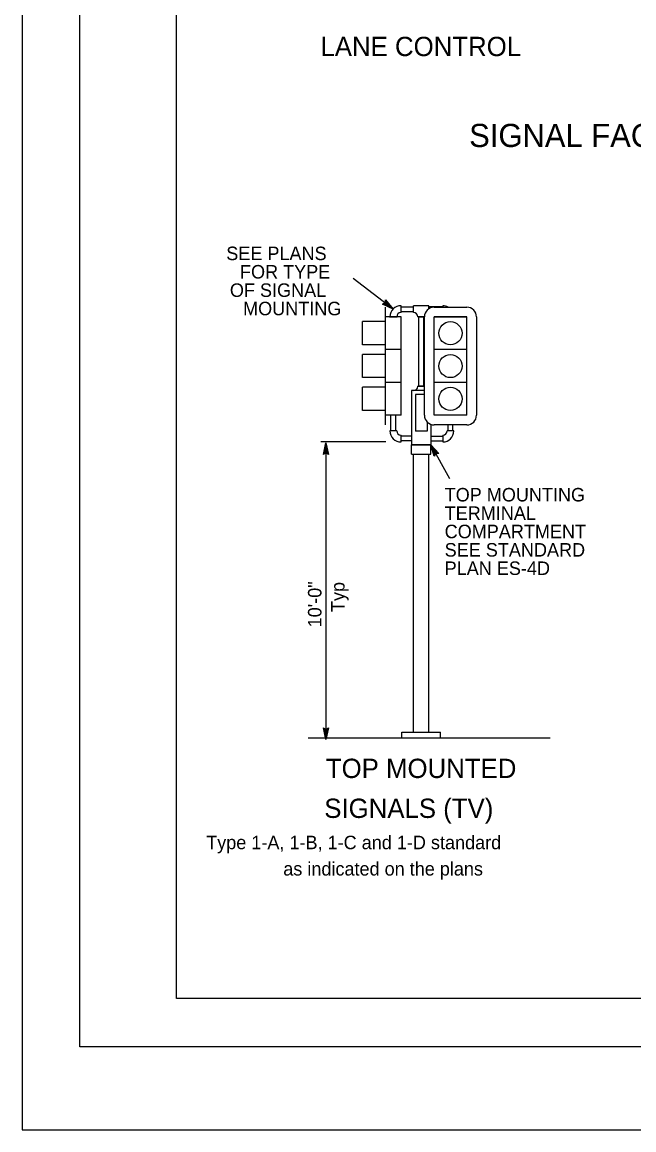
# Model space of a CAD drawing. Extents: x -808 to -412, y 441 to 560.
# Drawn here: x -587.7 to -556, y 441.3 to 498.7 of the extents above; entities that cross this region are included whole.
import ezdxf

# ---------------------------------------------------------------- set-up
doc = ezdxf.new("R2010")
doc.units = 0
for name, color, linetype in [('border_PLOTTING-ELEMENTS', 7, 'Continuous'), ('border_rw_22x34_Cut_Lines', 7, 'Continuous'), ('border_SHEET', 7, 'Continuous'), ('es_DETAIL', 7, 'Continuous'), ('es_DETAIL-anno', 7, 'Continuous')]:
    doc.layers.add(name, color=color, linetype=linetype)

msp = doc.modelspace()

# ---------------------------------------------------------------- linework, layer by layer
at = {"layer": 'border_PLOTTING-ELEMENTS'}
for points in [[(-587.719, 441.302), (-411.719, 441.302), (-411.719, 559.902), (-587.719, 559.902)], [(-584.719, 555.602), (-414.719, 555.602), (-414.719, 445.602), (-584.719, 445.602)]]:
    msp.add_lwpolyline(points, close=True, dxfattribs=at)
at = {"layer": 'border_rw_22x34_Cut_Lines'}
msp.add_lwpolyline([(-584.719, 555.602), (-414.719, 555.602), (-414.719, 445.602), (-584.719, 445.602)], close=True, dxfattribs=at)
at = {"layer": 'border_SHEET'}
for p, q in [((-579.719, 448.101), (-579.719, 553.101)), ((-417.219, 448.101), (-579.719, 448.101))]:
    msp.add_line(p, q, dxfattribs=at)
at = {"layer": 'es_DETAIL'}
for p, q in [((-568.874, 481.735), (-568.874, 483.935)), ((-568.074, 483.66), (-568.074, 484.01)), ((-568.074, 483.96), (-567.425, 483.96)), ((-567.425, 483.66), (-567.425, 484.01)), ((-566.625, 484.01), (-567.425, 484.01)), ((-566.625, 483.858), (-566.625, 484.01)), ((-565.909, 483.96), (-566.625, 483.96)), ((-566.359, 483.935), (-564.659, 483.935)), ((-565.909, 484.01), (-565.909, 483.935)), ((-568.074, 483.435), (-568.874, 483.435)), ((-568.674, 483.435), (-568.274, 483.435)), ((-568.649, 483.435), (-568.299, 483.435)), ((-568.074, 483.71), (-567.425, 483.71)), ((-568.074, 481.735), (-568.074, 483.435)), ((-566.85, 483.435), (-567.2, 483.435)), ((-567.2, 483.435), (-566.85, 483.435)), ((-567.15, 479.834), (-567.15, 483.435)), ((-566.9, 483.435), (-566.9, 479.834)), ((-566.859, 478.335), (-566.859, 483.435)), ((-564.659, 483.435), (-566.359, 483.435)), ((-566.359, 481.735), (-566.359, 483.435)), ((-566.359, 483.435), (-564.659, 483.435)), ((-565.309, 483.435), (-565.709, 483.435)), ((-565.684, 483.435), (-565.334, 483.435)), ((-564.659, 481.735), (-564.659, 483.435)), ((-564.159, 483.435), (-564.159, 478.335)), ((-568.874, 483.185), (-570.074, 483.185)), ((-570.074, 481.985), (-570.074, 483.185)), ((-568.874, 481.985), (-570.074, 481.985)), ((-568.074, 481.735), (-568.874, 481.735)), ((-568.874, 480.035), (-568.874, 481.735)), ((-568.074, 481.735), (-568.874, 481.735)), ((-568.074, 480.035), (-568.074, 481.735)), ((-564.659, 481.735), (-566.359, 481.735)), ((-566.359, 480.035), (-566.359, 481.735)), ((-564.659, 481.735), (-566.359, 481.735)), ((-564.659, 480.035), (-564.659, 481.735)), ((-568.874, 481.485), (-570.074, 481.485)), ((-570.074, 480.285), (-570.074, 481.485)), ((-568.874, 480.285), (-570.074, 480.285)), ((-568.074, 480.035), (-568.874, 480.035)), ((-568.874, 477.835), (-568.874, 480.035)), ((-568.074, 480.035), (-568.874, 480.035)), ((-568.074, 478.335), (-568.074, 480.035)), ((-564.659, 480.035), (-566.359, 480.035)), ((-566.359, 478.335), (-566.359, 480.035)), ((-564.659, 480.035), (-566.359, 480.035)), ((-564.659, 478.335), (-564.659, 480.035)), ((-568.874, 479.785), (-570.074, 479.785)), ((-570.074, 478.585), (-570.074, 479.785)), ((-567.525, 479.61), (-567.525, 476.81)), ((-566.859, 479.61), (-567.525, 479.61)), ((-567.325, 479.41), (-567.325, 477.51)), ((-566.859, 479.41), (-567.325, 479.41)), ((-566.85, 479.834), (-567.2, 479.834)), ((-567.2, 479.834), (-566.85, 479.834)), ((-568.874, 478.585), (-570.074, 478.585)), ((-568.074, 478.335), (-568.874, 478.335)), ((-568.599, 477.527), (-568.599, 478.335)), ((-568.349, 477.527), (-568.349, 478.335)), ((-564.659, 478.335), (-566.359, 478.335)), ((-566.725, 477.995), (-566.725, 477.51)), ((-566.525, 477.863), (-566.525, 476.81)), ((-564.659, 477.835), (-566.359, 477.835)), ((-565.634, 477.527), (-565.634, 477.835)), ((-565.384, 477.527), (-565.384, 477.835)), ((-568.299, 477.527), (-568.649, 477.527)), ((-568.074, 476.952), (-568.074, 477.302)), ((-567.525, 477.252), (-568.074, 477.252)), ((-566.725, 477.51), (-567.325, 477.51)), ((-566.525, 477.252), (-565.909, 477.252)), ((-565.909, 477.302), (-565.909, 476.952)), ((-565.334, 477.527), (-565.684, 477.527)), ((-567.525, 477.002), (-568.074, 477.002)), ((-567.525, 476.31), (-567.525, 476.81)), ((-567.525, 476.81), (-566.525, 476.81)), ((-566.525, 476.81), (-567.525, 476.81)), ((-566.525, 477.002), (-565.909, 477.002)), ((-566.525, 476.31), (-566.525, 476.81)), ((-567.525, 476.31), (-566.525, 476.31)), ((-567.425, 461.91), (-567.425, 476.31)), ((-566.625, 461.91), (-566.625, 476.31)), ((-572.881, 461.61), (-560.343, 461.61)), ((-568.025, 461.61), (-568.025, 461.91)), ((-568.025, 461.91), (-566.025, 461.91)), ((-566.025, 461.61), (-566.025, 461.91))]:
    msp.add_line(p, q, dxfattribs=at)
for centre in [(-565.509, 482.585), (-565.509, 480.885), (-565.509, 479.185)]:
    msp.add_circle(centre, 0.6, dxfattribs=at)
for centre, radius, start, end in [((-568.074, 483.435), 0.575, 90, 180), ((-566.359, 483.435), 0.5, 90, 180), ((-565.909, 483.435), 0.575, 60.41143, 90), ((-564.659, 483.435), 0.5, 0, 90), ((-568.074, 483.435), 0.225, 90, 180), ((-567.425, 483.435), 0.225, 0, 90), ((-567.425, 479.834), 0.225, 270, 0), ((-566.359, 478.335), 0.5, 180, 270), ((-564.659, 478.335), 0.5, 270, 0), ((-568.074, 477.527), 0.575, 180, 270), ((-568.074, 477.527), 0.225, 180, 270), ((-565.909, 477.527), 0.225, 270, 0), ((-565.909, 477.527), 0.575, 270, 0)]:
    msp.add_arc(centre, radius, start, end, dxfattribs=at)
at = {"layer": 'es_DETAIL-anno'}
for p, q in [((-568.481, 483.841), (-570.548, 485.427)), ((-569.039, 484.098), (-568.895, 484.156)), ((-568.481, 483.841), (-569.039, 484.098)), ((-569.039, 484.098), (-569.039, 484.098)), ((-568.592, 483.925), (-568.999, 484.113)), ((-568.701, 484.008), (-568.964, 484.13)), ((-568.811, 484.092), (-568.923, 484.144)), ((-568.895, 484.156), (-568.878, 484.311)), ((-568.892, 484.188), (-568.811, 484.092)), ((-568.885, 484.227), (-568.701, 484.008)), ((-568.882, 484.269), (-568.591, 483.925)), ((-568.878, 484.311), (-568.878, 484.311)), ((-568.878, 484.311), (-568.481, 483.841)), ((-568.481, 483.841), (-568.481, 483.841)), ((-568.856, 476.952), (-572.236, 476.952)), ((-572.101, 476.302), (-571.967, 476.902)), ((-572.066, 476.323), (-571.967, 476.764)), ((-572.03, 476.347), (-571.968, 476.625)), ((-571.995, 476.364), (-571.968, 476.487)), ((-571.968, 476.625), (-571.905, 476.343)), ((-571.968, 476.487), (-571.941, 476.366)), ((-571.967, 476.902), (-571.967, 461.534)), ((-571.967, 476.902), (-571.967, 476.902)), ((-571.967, 476.902), (-571.834, 476.302)), ((-571.967, 476.762), (-571.87, 476.325)), ((-566.525, 476.81), (-565.558, 475.055)), ((-566.353, 476.219), (-566.525, 476.81)), ((-566.525, 476.81), (-566.525, 476.81)), ((-566.525, 476.81), (-566.119, 476.348)), ((-566.332, 476.256), (-566.459, 476.689)), ((-566.458, 476.688), (-566.162, 476.352)), ((-566.312, 476.293), (-566.392, 476.568)), ((-566.392, 476.568), (-566.201, 476.35)), ((-571.967, 476.382), (-572.101, 476.302)), ((-572.101, 476.302), (-572.101, 476.302)), ((-571.834, 476.302), (-571.967, 476.382)), ((-571.834, 476.302), (-571.834, 476.302)), ((-566.274, 476.354), (-566.353, 476.219)), ((-566.353, 476.219), (-566.353, 476.219)), ((-566.29, 476.326), (-566.326, 476.447)), ((-566.326, 476.447), (-566.244, 476.354)), ((-566.119, 476.348), (-566.274, 476.354)), ((-566.119, 476.348), (-566.119, 476.348)), ((-571.967, 461.534), (-572.1, 462.134)), ((-572.1, 462.134), (-572.1, 462.134)), ((-572.1, 462.134), (-571.967, 462.054)), ((-571.967, 462.054), (-571.833, 462.134)), ((-571.833, 462.134), (-571.967, 461.534)), ((-571.869, 462.112), (-571.967, 461.672)), ((-571.833, 462.134), (-571.833, 462.134)), ((-571.968, 461.673), (-572.065, 462.11)), ((-571.967, 461.81), (-572.03, 462.092)), ((-571.967, 461.948), (-571.994, 462.069)), ((-571.905, 462.089), (-571.967, 461.81)), ((-571.94, 462.071), (-571.967, 461.948)), ((-571.967, 461.534), (-571.967, 461.534))]:
    msp.add_line(p, q, dxfattribs=at)

# ---------------------------------------------------------------- texts
for s, height, p in [('LANE CONTROL', 1, (-572.251, 496.947)), ('SIGNAL FACES', 1.2, (-564.54, 492.236)), ('SEE PLANS', 0.7, (-577.134, 486.373)), ('FOR TYPE', 0.7, (-576.423, 485.421)), ('OF SIGNAL', 0.7, (-576.947, 484.468)), ('MOUNTING', 0.7, (-576.263, 483.516)), ('TOP MOUNTING', 0.7, (-565.811, 473.867)), ('TERMINAL', 0.7, (-565.811, 472.914)), ('COMPARTMENT', 0.7, (-565.811, 471.962)), ('SEE STANDARD', 0.7, (-565.811, 471.01)), ('PLAN ES-4D', 0.7, (-565.811, 470.057)), ('TOP MOUNTED', 1, (-571.971, 459.535)), ('SIGNALS (TV)', 1, (-572.054, 457.466)), ('Type 1-A, 1-B, 1-C and 1-D standard', 0.7, (-578.176, 455.845)), ('as indicated on the plans', 0.7, (-574.18, 454.481))]:
    msp.add_text(s, height=height, dxfattribs=at).set_placement(p)
for s, p in [('10\'-0"', (-572.199, 467.343)), ('Typ', (-570.999, 468.135))]:
    msp.add_text(s, height=0.7, rotation=90, dxfattribs=at).set_placement(p)

doc.saveas('drawing.dxf')
